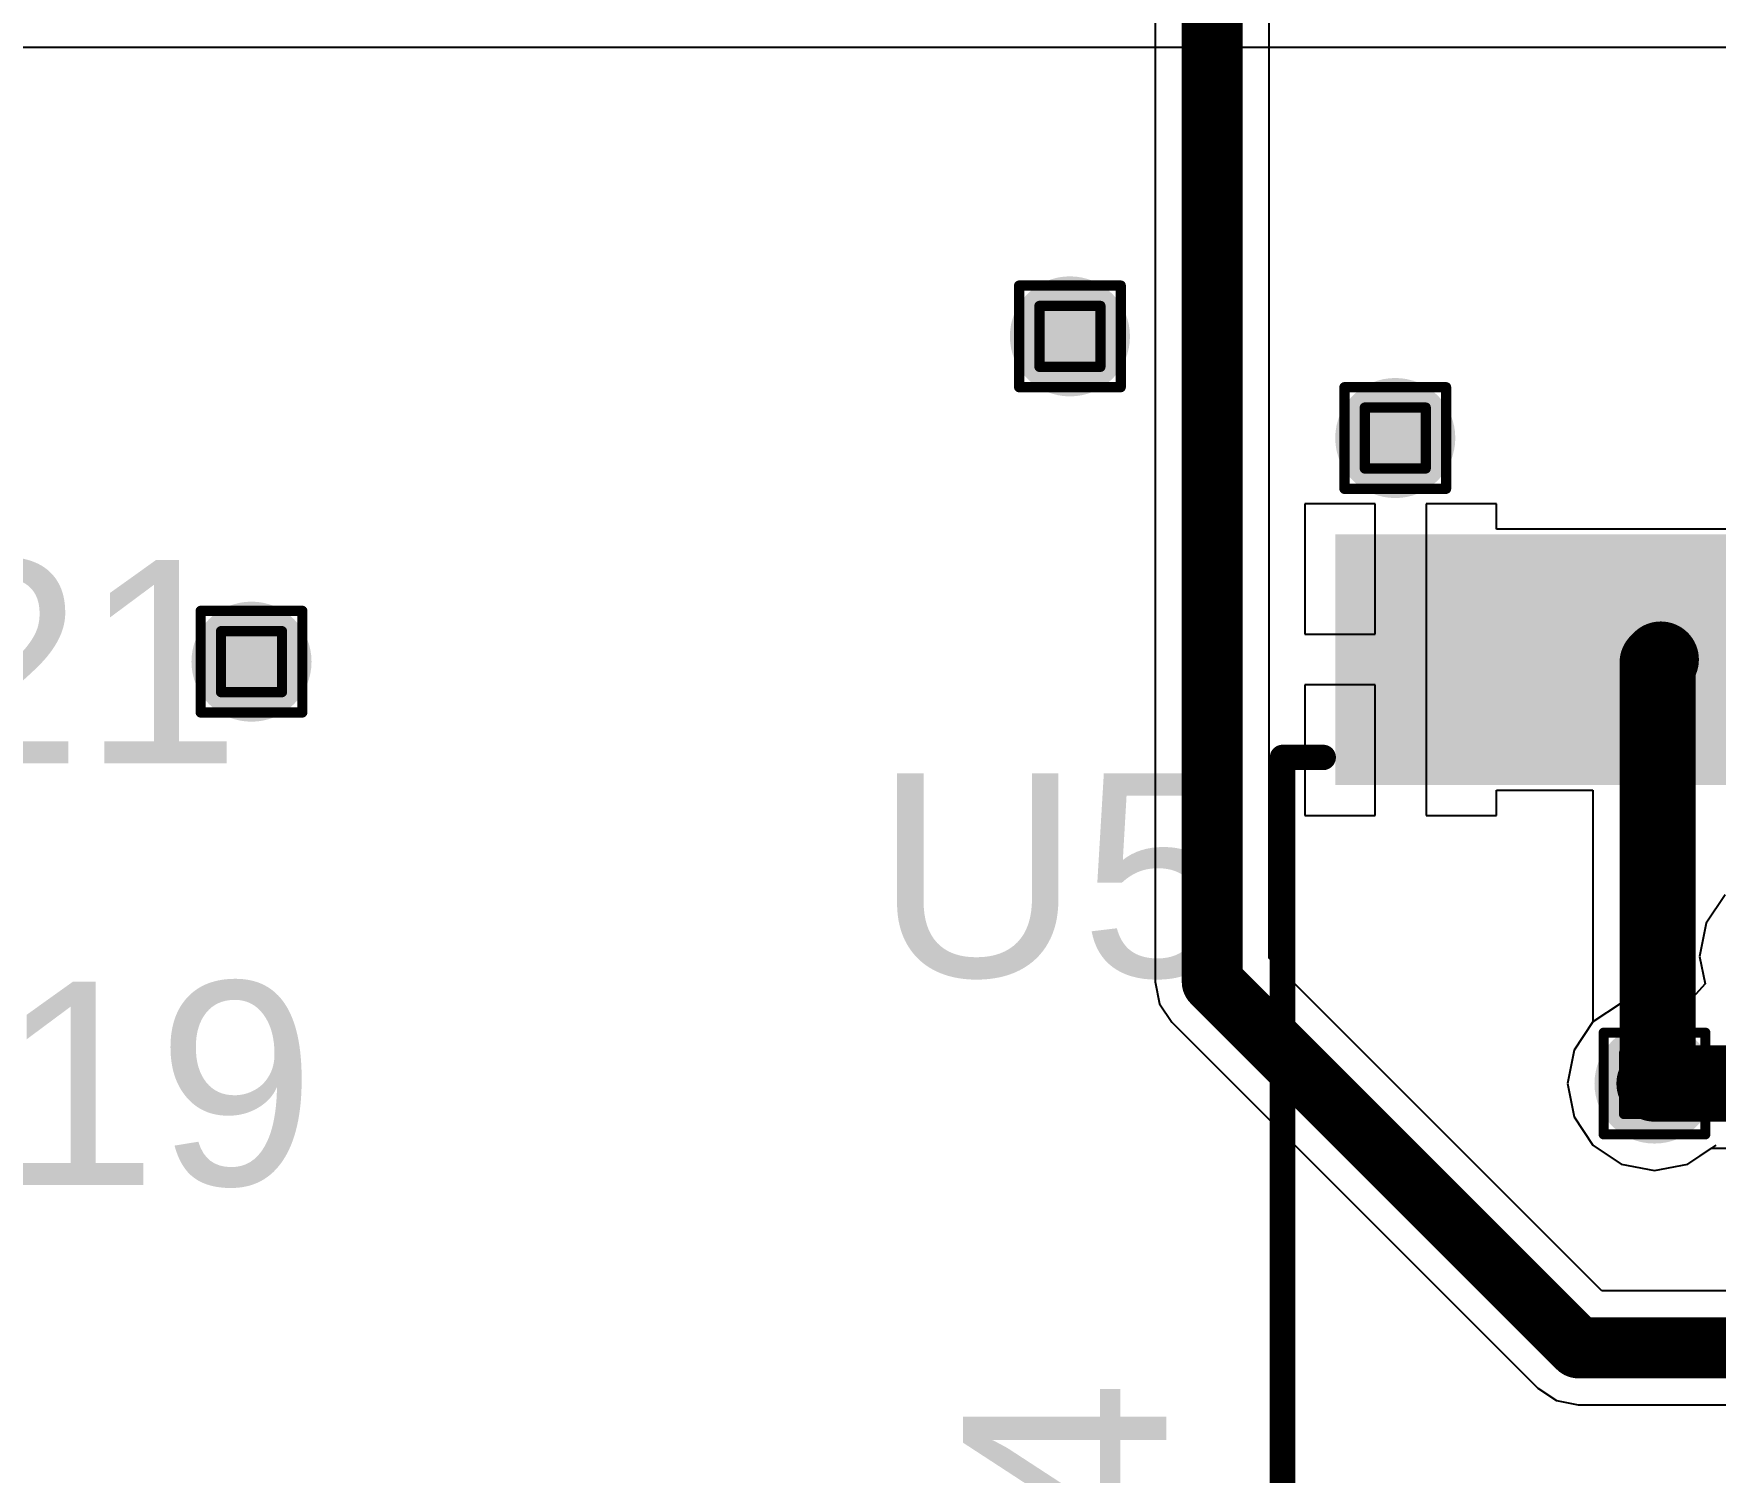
# Model space of a CAD drawing. Header units: inches. Extents: x -0.3 to 9.9, y -0.4 to 5.
# Drawn here: x 2.1011 to 2.432, y 0.5945 to 0.8776 of the extents above; entities that cross this region are included whole.
import ezdxf

# ---------------------------------------------------------------- set-up
doc = ezdxf.new("R2010")
doc.units = ezdxf.units.IN
doc.header["$MEASUREMENT"] = 0
for name, color, linetype in [('Bottom Layer', 5, 'Continuous'), ('Bottom Solder', 6, 'Continuous'), ('Drill Drawing', 1, 'Continuous'), ('Top Layer', 1, 'Continuous'), ('Top Overlay', 2, 'Continuous'), ('Top Paste', 8, 'Continuous'), ('Top Solder', 216, 'Continuous'), ('Via Holes', 16, 'Continuous')]:
    doc.layers.add(name, color=color, linetype=linetype)
doc.styles.add('Arial', font='', dxfattribs={"height": 0.2})
doc.styles.get('Arial').set_extended_font_data('Arial')

# ---------------------------------------------------------------- blocks, each defined once
blk = doc.blocks.new('14_TSSOP_55')
at = {"layer": 'Top Layer'}
for points in [[(-0.12992, 0.08563), (-0.08858, 0.08563), (-0.08858, 0.06791), (-0.12992, 0.06791)], [(0.08858, 0.08563), (0.12992, 0.08563), (0.12992, 0.06791), (0.08858, 0.06791)], [(-0.12992, 0.06004), (-0.08858, 0.06004), (-0.08858, 0.04232), (-0.12992, 0.04232)], [(0.08858, 0.06004), (0.12992, 0.06004), (0.12992, 0.04232), (0.08858, 0.04232)], [(-0.12992, 0.03445), (-0.08858, 0.03445), (-0.08858, 0.01673), (-0.12992, 0.01673)], [(0.08858, 0.03445), (0.12992, 0.03445), (0.12992, 0.01673), (0.08858, 0.01673)], [(-0.12992, 0.00886), (-0.08858, 0.00886), (-0.08858, -0.00886), (-0.12992, -0.00886)], [(0.08858, 0.00886), (0.12992, 0.00886), (0.12992, -0.00886), (0.08858, -0.00886)], [(-0.12992, -0.01673), (-0.08858, -0.01673), (-0.08858, -0.03445), (-0.12992, -0.03445)], [(0.08858, -0.01673), (0.12992, -0.01673), (0.12992, -0.03445), (0.08858, -0.03445)], [(-0.12992, -0.04232), (-0.08858, -0.04232), (-0.08858, -0.06004), (-0.12992, -0.06004)], [(0.08858, -0.04232), (0.12992, -0.04232), (0.12992, -0.06004), (0.08858, -0.06004)], [(-0.12992, -0.06791), (-0.08858, -0.06791), (-0.08858, -0.08563), (-0.12992, -0.08563)], [(0.08858, -0.06791), (0.12992, -0.06791), (0.12992, -0.08563), (0.08858, -0.08563)]]:
    blk.add_hatch(color=1, dxfattribs=at).paths.add_polyline_path(points)
at = {"layer": 'Top Overlay'}
blk.add_hatch(color=2, dxfattribs=at).paths.add_polyline_path([(-0.08411, 0.068), (-0.07311, 0.068), (-0.07311, 0.086), (-0.08411, 0.086)])
at = {"layer": 'Top Paste'}
for points in [[(-0.12992, 0.08563), (-0.08858, 0.08563), (-0.08858, 0.06791), (-0.12992, 0.06791)], [(0.08858, 0.08563), (0.12992, 0.08563), (0.12992, 0.06791), (0.08858, 0.06791)], [(-0.12992, 0.06004), (-0.08858, 0.06004), (-0.08858, 0.04232), (-0.12992, 0.04232)], [(0.08858, 0.06004), (0.12992, 0.06004), (0.12992, 0.04232), (0.08858, 0.04232)], [(-0.12992, 0.03445), (-0.08858, 0.03445), (-0.08858, 0.01673), (-0.12992, 0.01673)], [(0.08858, 0.03445), (0.12992, 0.03445), (0.12992, 0.01673), (0.08858, 0.01673)], [(-0.12992, 0.00886), (-0.08858, 0.00886), (-0.08858, -0.00886), (-0.12992, -0.00886)], [(0.08858, 0.00886), (0.12992, 0.00886), (0.12992, -0.00886), (0.08858, -0.00886)], [(-0.12992, -0.01673), (-0.08858, -0.01673), (-0.08858, -0.03445), (-0.12992, -0.03445)], [(0.08858, -0.01673), (0.12992, -0.01673), (0.12992, -0.03445), (0.08858, -0.03445)], [(-0.12992, -0.04232), (-0.08858, -0.04232), (-0.08858, -0.06004), (-0.12992, -0.06004)], [(0.08858, -0.04232), (0.12992, -0.04232), (0.12992, -0.06004), (0.08858, -0.06004)], [(-0.12992, -0.06791), (-0.08858, -0.06791), (-0.08858, -0.08563), (-0.12992, -0.08563)], [(0.08858, -0.06791), (0.12992, -0.06791), (0.12992, -0.08563), (0.08858, -0.08563)]]:
    blk.add_hatch(color=8, dxfattribs=at).paths.add_polyline_path(points)
at = {"layer": 'Top Solder'}
for points in [[(-0.13392, 0.08963), (-0.08458, 0.08963), (-0.08458, 0.06391), (-0.13392, 0.06391)], [(0.08458, 0.08963), (0.13392, 0.08963), (0.13392, 0.06391), (0.08458, 0.06391)], [(-0.13392, 0.06404), (-0.08458, 0.06404), (-0.08458, 0.03832), (-0.13392, 0.03832)], [(0.08458, 0.06404), (0.13392, 0.06404), (0.13392, 0.03832), (0.08458, 0.03832)], [(-0.13392, 0.03845), (-0.08458, 0.03845), (-0.08458, 0.01273), (-0.13392, 0.01273)], [(0.08458, 0.03845), (0.13392, 0.03845), (0.13392, 0.01273), (0.08458, 0.01273)], [(-0.13392, 0.01286), (-0.08458, 0.01286), (-0.08458, -0.01286), (-0.13392, -0.01286)], [(0.08458, 0.01286), (0.13392, 0.01286), (0.13392, -0.01286), (0.08458, -0.01286)], [(-0.13392, -0.01273), (-0.08458, -0.01273), (-0.08458, -0.03845), (-0.13392, -0.03845)], [(0.08458, -0.01273), (0.13392, -0.01273), (0.13392, -0.03845), (0.08458, -0.03845)], [(-0.13392, -0.03832), (-0.08458, -0.03832), (-0.08458, -0.06404), (-0.13392, -0.06404)], [(0.08458, -0.03832), (0.13392, -0.03832), (0.13392, -0.06404), (0.08458, -0.06404)], [(-0.13392, -0.06391), (-0.08458, -0.06391), (-0.08458, -0.08963), (-0.13392, -0.08963)], [(0.08458, -0.06391), (0.13392, -0.06391), (0.13392, -0.08963), (0.08458, -0.08963)]]:
    blk.add_hatch(color=216, dxfattribs=at).paths.add_polyline_path(points)
at = {"layer": 'Top Overlay'}
for points in [[(-0.09, 0.1, 0.005, 0.005, 0), (0.09, 0.1, 0.005, 0.005, 0)], [(-0.09, 0.1, 0.005, 0.005, 0), (-0.09, 0.092, 0.005, 0.005, 0)], [(0.09, 0.1, 0.005, 0.005, 0), (0.09, 0.092, 0.005, 0.005, 0)], [(-0.141, 0.082, 0.00787, 0.00787, 0), (-0.136, 0.077, 0.00787, 0.00787, 0)], [(-0.141, 0.082, 0.00787, 0.00787, 0), (-0.141, 0.072, 0.00787, 0.00787, 0)], [(-0.136, 0.077, 0.00787, 0.00787, 0), (-0.141, 0.072, 0.00787, 0.00787, 0)], [(-0.09, -0.092, 0.005, 0.005, 0), (-0.09, -0.1, 0.005, 0.005, 0)], [(0.09, -0.092, 0.005, 0.005, 0), (0.09, -0.1, 0.005, 0.005, 0)], [(-0.09, -0.1, 0.005, 0.005, 0), (0.09, -0.1, 0.005, 0.005, 0)]]:
    blk.add_lwpolyline(points, format="xyseb", dxfattribs=at)
for points in [[(-0.09125, 0.1, 0.0025, 0.0025, 1), (-0.08875, 0.1, 0.0025, 0.0025, 1)], [(-0.09125, 0.1, 0.0025, 0.0025, 1), (-0.08875, 0.1, 0.0025, 0.0025, 1)], [(0.08875, 0.1, 0.0025, 0.0025, 1), (0.09125, 0.1, 0.0025, 0.0025, 1)], [(0.08875, 0.1, 0.0025, 0.0025, 1), (0.09125, 0.1, 0.0025, 0.0025, 1)], [(-0.09125, 0.092, 0.0025, 0.0025, 1), (-0.08875, 0.092, 0.0025, 0.0025, 1)], [(0.08875, 0.092, 0.0025, 0.0025, 1), (0.09125, 0.092, 0.0025, 0.0025, 1)], [(-0.14297, 0.082, 0.00394, 0.00394, 1), (-0.13903, 0.082, 0.00394, 0.00394, 1)], [(-0.14297, 0.082, 0.00394, 0.00394, 1), (-0.13903, 0.082, 0.00394, 0.00394, 1)], [(-0.13797, 0.077, 0.00394, 0.00394, 1), (-0.13403, 0.077, 0.00394, 0.00394, 1)], [(-0.13797, 0.077, 0.00394, 0.00394, 1), (-0.13403, 0.077, 0.00394, 0.00394, 1)], [(-0.14297, 0.072, 0.00394, 0.00394, 1), (-0.13903, 0.072, 0.00394, 0.00394, 1)], [(-0.14297, 0.072, 0.00394, 0.00394, 1), (-0.13903, 0.072, 0.00394, 0.00394, 1)], [(-0.09125, -0.092, 0.0025, 0.0025, 1), (-0.08875, -0.092, 0.0025, 0.0025, 1)], [(0.08875, -0.092, 0.0025, 0.0025, 1), (0.09125, -0.092, 0.0025, 0.0025, 1)], [(-0.09125, -0.1, 0.0025, 0.0025, 1), (-0.08875, -0.1, 0.0025, 0.0025, 1)], [(-0.09125, -0.1, 0.0025, 0.0025, 1), (-0.08875, -0.1, 0.0025, 0.0025, 1)], [(0.08875, -0.1, 0.0025, 0.0025, 1), (0.09125, -0.1, 0.0025, 0.0025, 1)], [(0.08875, -0.1, 0.0025, 0.0025, 1), (0.09125, -0.1, 0.0025, 0.0025, 1)]]:
    blk.add_lwpolyline(points, format="xyseb", close=True, dxfattribs=at)

msp = doc.modelspace()

# ---------------------------------------------------------------- hatches: boundary and pattern name
at = {"layer": 'Bottom Layer'}
h = msp.add_hatch(color=5, dxfattribs=at)
edge = h.paths.add_edge_path()
edge.add_arc((2.305, 0.818), 0.01181, 0, 360)
h = msp.add_hatch(color=5, dxfattribs=at)
edge = h.paths.add_edge_path()
edge.add_arc((2.369, 0.798), 0.01181, 0, 360)
h = msp.add_hatch(color=5, dxfattribs=at)
edge = h.paths.add_edge_path()
edge.add_arc((2.144, 0.754), 0.01181, 0, 360)
h = msp.add_hatch(color=5, dxfattribs=at)
edge = h.paths.add_edge_path()
edge.add_arc((2.42, 0.671), 0.01181, 0, 360)
at = {"layer": 'Bottom Solder'}
h = msp.add_hatch(color=6, dxfattribs=at)
edge = h.paths.add_edge_path()
edge.add_arc((2.305, 0.818), 0.00591, 0, 360)
h = msp.add_hatch(color=6, dxfattribs=at)
edge = h.paths.add_edge_path()
edge.add_arc((2.369, 0.798), 0.00591, 0, 360)
h = msp.add_hatch(color=6, dxfattribs=at)
edge = h.paths.add_edge_path()
edge.add_arc((2.144, 0.754), 0.00591, 0, 360)
h = msp.add_hatch(color=6, dxfattribs=at)
edge = h.paths.add_edge_path()
edge.add_arc((2.42, 0.671), 0.00591, 0, 360)
at = {"layer": 'Top Layer'}
h = msp.add_hatch(color=1, dxfattribs=at)
edge = h.paths.add_edge_path()
edge.add_arc((2.305, 0.818), 0.01181, 0, 360)
h = msp.add_hatch(color=1, dxfattribs=at)
edge = h.paths.add_edge_path()
edge.add_arc((2.369, 0.798), 0.01181, 0, 360)
h = msp.add_hatch(color=1, dxfattribs=at)
edge = h.paths.add_edge_path()
edge.add_arc((2.144, 0.754), 0.01181, 0, 360)
h = msp.add_hatch(color=1, dxfattribs=at)
edge = h.paths.add_edge_path()
edge.add_arc((2.42, 0.671), 0.01181, 0, 360)
at = {"layer": 'Top Solder'}
h = msp.add_hatch(color=216, dxfattribs=at)
edge = h.paths.add_edge_path()
edge.add_arc((2.305, 0.818), 0.00591, 0, 360)
h = msp.add_hatch(color=216, dxfattribs=at)
edge = h.paths.add_edge_path()
edge.add_arc((2.369, 0.798), 0.00591, 0, 360)
h = msp.add_hatch(color=216, dxfattribs=at)
edge = h.paths.add_edge_path()
edge.add_arc((2.144, 0.754), 0.00591, 0, 360)
h = msp.add_hatch(color=216, dxfattribs=at)
edge = h.paths.add_edge_path()
edge.add_arc((2.42, 0.671), 0.00591, 0, 360)
at = {"layer": 'Via Holes'}
h = msp.add_hatch(color=7, dxfattribs=at)
edge = h.paths.add_edge_path()
edge.add_arc((2.305, 0.818), 0.00591, 0, 360)
h = msp.add_hatch(color=7, dxfattribs=at)
edge = h.paths.add_edge_path()
edge.add_arc((2.369, 0.798), 0.00591, 0, 360)
h = msp.add_hatch(color=7, dxfattribs=at)
edge = h.paths.add_edge_path()
edge.add_arc((2.144, 0.754), 0.00591, 0, 360)
h = msp.add_hatch(color=7, dxfattribs=at)
edge = h.paths.add_edge_path()
edge.add_arc((2.42, 0.671), 0.00591, 0, 360)

# ---------------------------------------------------------------- linework, layer by layer
at = {"layer": 'Bottom Layer'}
for p, q in [((2.32178, 1.07528), (2.32178, 0.691)), ((2.34422, 0.69565), (2.34422, 1.07528)), ((2.43388, 0.70812), (2.43016, 0.70256)), ((2.43016, 0.70256), (2.42886, 0.696)), ((2.40965, 0.63022), (2.34422, 0.69565)), ((2.42886, 0.696), (2.42994, 0.69059)), ((2.32178, 0.691), (2.32178, 0.691)), ((2.32178, 0.691), (2.32264, 0.68671)), ((2.42, 0.68814), (2.41344, 0.68684)), ((2.42595, 0.68696), (2.42, 0.68814)), ((2.42994, 0.69059), (2.42755, 0.68793)), ((2.32264, 0.68671), (2.32507, 0.68307)), ((2.41344, 0.68684), (2.40788, 0.68312)), ((2.42741, 0.68782), (2.42595, 0.68696)), ((2.42755, 0.68793), (2.42741, 0.68782)), ((2.32507, 0.68307), (2.39707, 0.61107)), ((2.40788, 0.68312), (2.40416, 0.67756)), ((2.40416, 0.67756), (2.40286, 0.671)), ((2.40286, 0.671), (2.40416, 0.66444)), ((2.40416, 0.66444), (2.40788, 0.65888)), ((2.40788, 0.65888), (2.41344, 0.65516)), ((2.41344, 0.65516), (2.42, 0.65386)), ((2.42, 0.65386), (2.42656, 0.65516)), ((2.42656, 0.65516), (2.43118, 0.65826)), ((2.43118, 0.65826), (2.56, 0.65826)), ((2.52628, 0.63022), (2.40965, 0.63022)), ((2.39707, 0.61107), (2.39707, 0.61107)), ((2.39707, 0.61107), (2.40071, 0.60864)), ((2.40071, 0.60864), (2.405, 0.60778)), ((2.405, 0.60778), (2.405, 0.60778)), ((2.405, 0.60778), (2.52628, 0.60778))]:
    msp.add_line(p, q, dxfattribs=at)
for points in [[(2.333, 0.691, 0.012, 0.012, 0), (2.333, 1.088, 0.012, 0.012, 0)], [(2.333, 0.691, 0.012, 0.012, 0), (2.405, 0.619, 0.012, 0.012, 0)], [(2.42, 0.671, 0.015, 0.015, 0), (2.56, 0.671, 0.015, 0.015, 0)], [(2.405, 0.619, 0.012, 0.012, 0), (2.539, 0.619, 0.012, 0.012, 0)]]:
    msp.add_lwpolyline(points, format="xyseb", dxfattribs=at)
for points in [[(2.33, 0.691, 0.006, 0.006, 1), (2.336, 0.691, 0.006, 0.006, 1)], [(2.33, 0.691, 0.006, 0.006, 1), (2.336, 0.691, 0.006, 0.006, 1)], [(2.41625, 0.671, 0.0075, 0.0075, 1), (2.42375, 0.671, 0.0075, 0.0075, 1)], [(2.402, 0.619, 0.006, 0.006, 1), (2.408, 0.619, 0.006, 0.006, 1)], [(2.402, 0.619, 0.006, 0.006, 1), (2.408, 0.619, 0.006, 0.006, 1)]]:
    msp.add_lwpolyline(points, format="xyseb", close=True, dxfattribs=at)
at = {"layer": 'Drill Drawing'}
for points in [[(2.295, 0.828, 0.002, 0.002, 0), (2.315, 0.828, 0.002, 0.002, 0)], [(2.295, 0.808, 0.002, 0.002, 0), (2.295, 0.828, 0.002, 0.002, 0)], [(2.315, 0.808, 0.002, 0.002, 0), (2.315, 0.828, 0.002, 0.002, 0)], [(2.299, 0.824, 0.002, 0.002, 0), (2.311, 0.824, 0.002, 0.002, 0)], [(2.299, 0.812, 0.002, 0.002, 0), (2.299, 0.824, 0.002, 0.002, 0)], [(2.311, 0.812, 0.002, 0.002, 0), (2.311, 0.824, 0.002, 0.002, 0)], [(2.299, 0.812, 0.002, 0.002, 0), (2.311, 0.812, 0.002, 0.002, 0)], [(2.295, 0.808, 0.002, 0.002, 0), (2.315, 0.808, 0.002, 0.002, 0)], [(2.359, 0.808, 0.002, 0.002, 0), (2.379, 0.808, 0.002, 0.002, 0)], [(2.359, 0.788, 0.002, 0.002, 0), (2.359, 0.808, 0.002, 0.002, 0)], [(2.379, 0.788, 0.002, 0.002, 0), (2.379, 0.808, 0.002, 0.002, 0)], [(2.363, 0.804, 0.002, 0.002, 0), (2.375, 0.804, 0.002, 0.002, 0)], [(2.363, 0.792, 0.002, 0.002, 0), (2.363, 0.804, 0.002, 0.002, 0)], [(2.375, 0.792, 0.002, 0.002, 0), (2.375, 0.804, 0.002, 0.002, 0)], [(2.363, 0.792, 0.002, 0.002, 0), (2.375, 0.792, 0.002, 0.002, 0)], [(2.359, 0.788, 0.002, 0.002, 0), (2.379, 0.788, 0.002, 0.002, 0)], [(2.134, 0.764, 0.002, 0.002, 0), (2.154, 0.764, 0.002, 0.002, 0)], [(2.134, 0.744, 0.002, 0.002, 0), (2.134, 0.764, 0.002, 0.002, 0)], [(2.154, 0.744, 0.002, 0.002, 0), (2.154, 0.764, 0.002, 0.002, 0)], [(2.138, 0.76, 0.002, 0.002, 0), (2.15, 0.76, 0.002, 0.002, 0)], [(2.138, 0.748, 0.002, 0.002, 0), (2.138, 0.76, 0.002, 0.002, 0)], [(2.15, 0.748, 0.002, 0.002, 0), (2.15, 0.76, 0.002, 0.002, 0)], [(2.138, 0.748, 0.002, 0.002, 0), (2.15, 0.748, 0.002, 0.002, 0)], [(2.134, 0.744, 0.002, 0.002, 0), (2.154, 0.744, 0.002, 0.002, 0)], [(2.41, 0.681, 0.002, 0.002, 0), (2.43, 0.681, 0.002, 0.002, 0)], [(2.41, 0.661, 0.002, 0.002, 0), (2.41, 0.681, 0.002, 0.002, 0)], [(2.43, 0.661, 0.002, 0.002, 0), (2.43, 0.681, 0.002, 0.002, 0)], [(2.414, 0.677, 0.002, 0.002, 0), (2.426, 0.677, 0.002, 0.002, 0)], [(2.414, 0.665, 0.002, 0.002, 0), (2.414, 0.677, 0.002, 0.002, 0)], [(2.426, 0.665, 0.002, 0.002, 0), (2.426, 0.677, 0.002, 0.002, 0)], [(2.414, 0.665, 0.002, 0.002, 0), (2.426, 0.665, 0.002, 0.002, 0)], [(2.41, 0.661, 0.002, 0.002, 0), (2.43, 0.661, 0.002, 0.002, 0)]]:
    msp.add_lwpolyline(points, format="xyseb", dxfattribs=at)
for points in [[(2.2945, 0.828, 0.001, 0.001, 1), (2.2955, 0.828, 0.001, 0.001, 1)], [(2.2945, 0.828, 0.001, 0.001, 1), (2.2955, 0.828, 0.001, 0.001, 1)], [(2.3145, 0.828, 0.001, 0.001, 1), (2.3155, 0.828, 0.001, 0.001, 1)], [(2.3145, 0.828, 0.001, 0.001, 1), (2.3155, 0.828, 0.001, 0.001, 1)], [(2.2985, 0.824, 0.001, 0.001, 1), (2.2995, 0.824, 0.001, 0.001, 1)], [(2.2985, 0.824, 0.001, 0.001, 1), (2.2995, 0.824, 0.001, 0.001, 1)], [(2.3105, 0.824, 0.001, 0.001, 1), (2.3115, 0.824, 0.001, 0.001, 1)], [(2.3105, 0.824, 0.001, 0.001, 1), (2.3115, 0.824, 0.001, 0.001, 1)], [(2.2985, 0.812, 0.001, 0.001, 1), (2.2995, 0.812, 0.001, 0.001, 1)], [(2.2985, 0.812, 0.001, 0.001, 1), (2.2995, 0.812, 0.001, 0.001, 1)], [(2.3105, 0.812, 0.001, 0.001, 1), (2.3115, 0.812, 0.001, 0.001, 1)], [(2.3105, 0.812, 0.001, 0.001, 1), (2.3115, 0.812, 0.001, 0.001, 1)], [(2.2945, 0.808, 0.001, 0.001, 1), (2.2955, 0.808, 0.001, 0.001, 1)], [(2.2945, 0.808, 0.001, 0.001, 1), (2.2955, 0.808, 0.001, 0.001, 1)], [(2.3145, 0.808, 0.001, 0.001, 1), (2.3155, 0.808, 0.001, 0.001, 1)], [(2.3145, 0.808, 0.001, 0.001, 1), (2.3155, 0.808, 0.001, 0.001, 1)], [(2.3585, 0.808, 0.001, 0.001, 1), (2.3595, 0.808, 0.001, 0.001, 1)], [(2.3585, 0.808, 0.001, 0.001, 1), (2.3595, 0.808, 0.001, 0.001, 1)], [(2.3785, 0.808, 0.001, 0.001, 1), (2.3795, 0.808, 0.001, 0.001, 1)], [(2.3785, 0.808, 0.001, 0.001, 1), (2.3795, 0.808, 0.001, 0.001, 1)], [(2.3625, 0.804, 0.001, 0.001, 1), (2.3635, 0.804, 0.001, 0.001, 1)], [(2.3625, 0.804, 0.001, 0.001, 1), (2.3635, 0.804, 0.001, 0.001, 1)], [(2.3745, 0.804, 0.001, 0.001, 1), (2.3755, 0.804, 0.001, 0.001, 1)], [(2.3745, 0.804, 0.001, 0.001, 1), (2.3755, 0.804, 0.001, 0.001, 1)], [(2.3625, 0.792, 0.001, 0.001, 1), (2.3635, 0.792, 0.001, 0.001, 1)], [(2.3625, 0.792, 0.001, 0.001, 1), (2.3635, 0.792, 0.001, 0.001, 1)], [(2.3745, 0.792, 0.001, 0.001, 1), (2.3755, 0.792, 0.001, 0.001, 1)], [(2.3745, 0.792, 0.001, 0.001, 1), (2.3755, 0.792, 0.001, 0.001, 1)], [(2.3585, 0.788, 0.001, 0.001, 1), (2.3595, 0.788, 0.001, 0.001, 1)], [(2.3585, 0.788, 0.001, 0.001, 1), (2.3595, 0.788, 0.001, 0.001, 1)], [(2.3785, 0.788, 0.001, 0.001, 1), (2.3795, 0.788, 0.001, 0.001, 1)], [(2.3785, 0.788, 0.001, 0.001, 1), (2.3795, 0.788, 0.001, 0.001, 1)], [(2.1335, 0.764, 0.001, 0.001, 1), (2.1345, 0.764, 0.001, 0.001, 1)], [(2.1335, 0.764, 0.001, 0.001, 1), (2.1345, 0.764, 0.001, 0.001, 1)], [(2.1535, 0.764, 0.001, 0.001, 1), (2.1545, 0.764, 0.001, 0.001, 1)], [(2.1535, 0.764, 0.001, 0.001, 1), (2.1545, 0.764, 0.001, 0.001, 1)], [(2.1375, 0.76, 0.001, 0.001, 1), (2.1385, 0.76, 0.001, 0.001, 1)], [(2.1375, 0.76, 0.001, 0.001, 1), (2.1385, 0.76, 0.001, 0.001, 1)], [(2.1495, 0.76, 0.001, 0.001, 1), (2.1505, 0.76, 0.001, 0.001, 1)], [(2.1495, 0.76, 0.001, 0.001, 1), (2.1505, 0.76, 0.001, 0.001, 1)], [(2.1375, 0.748, 0.001, 0.001, 1), (2.1385, 0.748, 0.001, 0.001, 1)], [(2.1375, 0.748, 0.001, 0.001, 1), (2.1385, 0.748, 0.001, 0.001, 1)], [(2.1495, 0.748, 0.001, 0.001, 1), (2.1505, 0.748, 0.001, 0.001, 1)], [(2.1495, 0.748, 0.001, 0.001, 1), (2.1505, 0.748, 0.001, 0.001, 1)], [(2.1335, 0.744, 0.001, 0.001, 1), (2.1345, 0.744, 0.001, 0.001, 1)], [(2.1335, 0.744, 0.001, 0.001, 1), (2.1345, 0.744, 0.001, 0.001, 1)], [(2.1535, 0.744, 0.001, 0.001, 1), (2.1545, 0.744, 0.001, 0.001, 1)], [(2.1535, 0.744, 0.001, 0.001, 1), (2.1545, 0.744, 0.001, 0.001, 1)], [(2.4095, 0.681, 0.001, 0.001, 1), (2.4105, 0.681, 0.001, 0.001, 1)], [(2.4095, 0.681, 0.001, 0.001, 1), (2.4105, 0.681, 0.001, 0.001, 1)], [(2.4295, 0.681, 0.001, 0.001, 1), (2.4305, 0.681, 0.001, 0.001, 1)], [(2.4295, 0.681, 0.001, 0.001, 1), (2.4305, 0.681, 0.001, 0.001, 1)], [(2.4135, 0.677, 0.001, 0.001, 1), (2.4145, 0.677, 0.001, 0.001, 1)], [(2.4135, 0.677, 0.001, 0.001, 1), (2.4145, 0.677, 0.001, 0.001, 1)], [(2.4255, 0.677, 0.001, 0.001, 1), (2.4265, 0.677, 0.001, 0.001, 1)], [(2.4255, 0.677, 0.001, 0.001, 1), (2.4265, 0.677, 0.001, 0.001, 1)], [(2.4135, 0.665, 0.001, 0.001, 1), (2.4145, 0.665, 0.001, 0.001, 1)], [(2.4135, 0.665, 0.001, 0.001, 1), (2.4145, 0.665, 0.001, 0.001, 1)], [(2.4255, 0.665, 0.001, 0.001, 1), (2.4265, 0.665, 0.001, 0.001, 1)], [(2.4255, 0.665, 0.001, 0.001, 1), (2.4265, 0.665, 0.001, 0.001, 1)], [(2.4095, 0.661, 0.001, 0.001, 1), (2.4105, 0.661, 0.001, 0.001, 1)], [(2.4095, 0.661, 0.001, 0.001, 1), (2.4105, 0.661, 0.001, 0.001, 1)], [(2.4295, 0.661, 0.001, 0.001, 1), (2.4305, 0.661, 0.001, 0.001, 1)], [(2.4295, 0.661, 0.001, 0.001, 1), (2.4305, 0.661, 0.001, 0.001, 1)]]:
    msp.add_lwpolyline(points, format="xyseb", close=True, dxfattribs=at)
at = {"layer": 'Top Layer'}
for p, q in [((1.9267, 0.87493), (2.47222, 0.87493)), ((2.36505, 0.78508), (2.35119, 0.78508)), ((2.35119, 0.78508), (2.35119, 0.75941)), ((2.36505, 0.75941), (2.36505, 0.78508)), ((2.38891, 0.78508), (2.37505, 0.78508)), ((2.37505, 0.78508), (2.37505, 0.75441)), ((2.38891, 0.78008), (2.38891, 0.78508)), ((2.4766, 0.78008), (2.38891, 0.78008)), ((2.35119, 0.75941), (2.36505, 0.75941)), ((2.37505, 0.75441), (2.37505, 0.72374)), ((2.36505, 0.74941), (2.35119, 0.74941)), ((2.35119, 0.74941), (2.35119, 0.72374)), ((2.36505, 0.72374), (2.36505, 0.74941)), ((2.38891, 0.72374), (2.38891, 0.72874)), ((2.38891, 0.72874), (2.40787, 0.72874)), ((2.40787, 0.72874), (2.40787, 0.68311)), ((2.35119, 0.72374), (2.36505, 0.72374)), ((2.37505, 0.72374), (2.38891, 0.72374)), ((2.40787, 0.68311), (2.40416, 0.67756)), ((2.40416, 0.67756), (2.40286, 0.671)), ((2.40286, 0.671), (2.40416, 0.66444)), ((2.40416, 0.66444), (2.40788, 0.65888)), ((2.40788, 0.65888), (2.41344, 0.65516)), ((2.42656, 0.65516), (2.43212, 0.65888)), ((2.41344, 0.65516), (2.42, 0.65386)), ((2.42, 0.65386), (2.42656, 0.65516))]:
    msp.add_line(p, q, dxfattribs=at)
for points in [[(2.42062, 0.75379, 0.015, 0.015, 0), (2.42123, 0.75441, 0.015, 0.015, 0)], [(2.42062, 0.67162, 0.015, 0.015, 0), (2.42062, 0.75379, 0.015, 0.015, 0)], [(2.42, 0.671, 0.015, 0.015, 0), (2.42062, 0.67162, 0.015, 0.015, 0)]]:
    msp.add_lwpolyline(points, format="xyseb", dxfattribs=at)
for points in [[(2.41687, 0.75379, 0.0075, 0.0075, 1), (2.42437, 0.75379, 0.0075, 0.0075, 1)], [(2.41687, 0.75379, 0.0075, 0.0075, 1), (2.42437, 0.75379, 0.0075, 0.0075, 1)], [(2.41748, 0.75441, 0.0075, 0.0075, 1), (2.42498, 0.75441, 0.0075, 0.0075, 1)], [(2.41625, 0.671, 0.0075, 0.0075, 1), (2.42375, 0.671, 0.0075, 0.0075, 1)], [(2.41687, 0.67162, 0.0075, 0.0075, 1), (2.42437, 0.67162, 0.0075, 0.0075, 1)], [(2.41687, 0.67162, 0.0075, 0.0075, 1), (2.42437, 0.67162, 0.0075, 0.0075, 1)]]:
    msp.add_lwpolyline(points, format="xyseb", close=True, dxfattribs=at)

# ---------------------------------------------------------------- block references
at = {"rotation": 90}
msp.add_blockref('14_TSSOP_55', (2.44682, 0.64516), dxfattribs=at)

# ---------------------------------------------------------------- texts
at = {"layer": 'Top Overlay', "style": 'Arial'}
for s, p in [('C21', (2.03935, 0.73401)), ('U5', (2.26668, 0.69201)), ('R19', (2.05402, 0.65101))]:
    msp.add_text(s, height=0.04, dxfattribs=at).set_placement(p)
msp.add_text('C14', height=0.04, rotation=90, dxfattribs=at).set_placement((2.32399, 0.51002))

doc.saveas('drawing.dxf')
